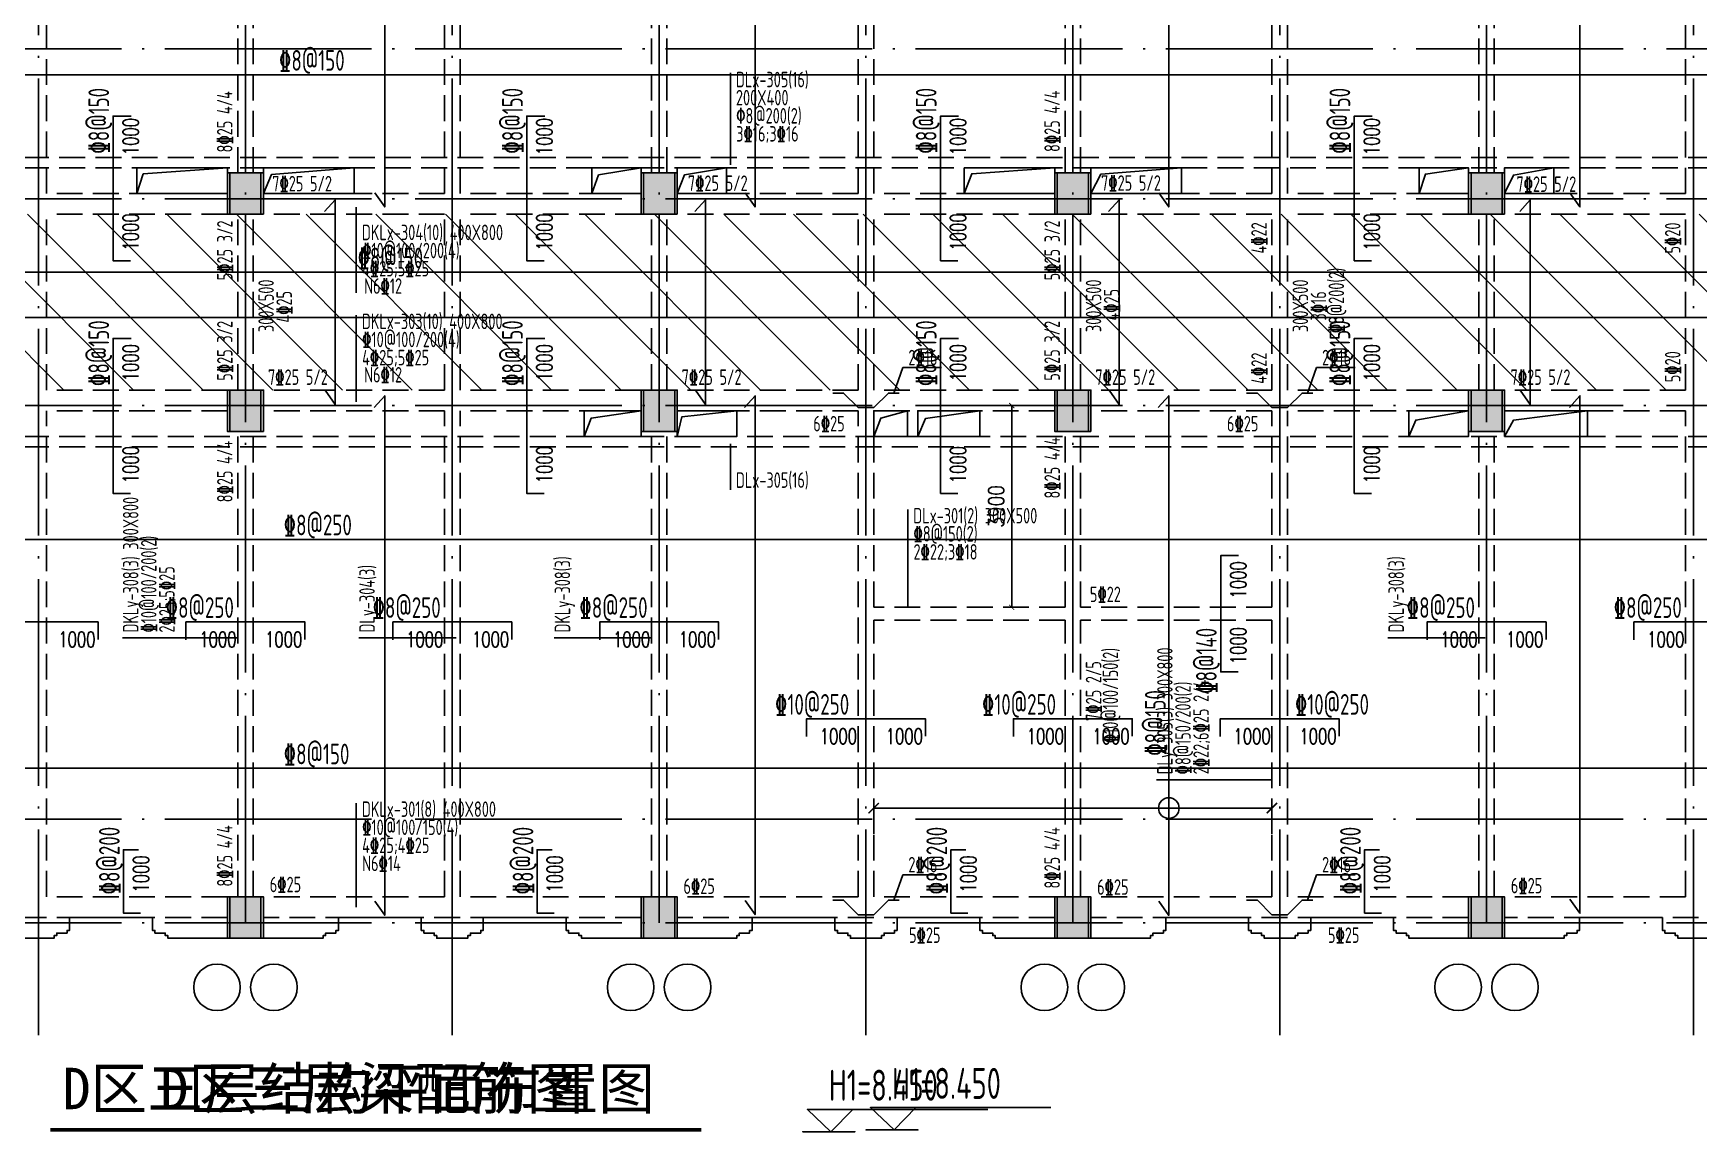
# Model space of a CAD drawing. Header units: millimetres. Extents: x 2998490 to 15040601, y 444546 to 7822218.
# Drawn here: x 14883870 to 14916075, y 7613291 to 7634531 of the extents above; entities that cross this region are included whole.
import ezdxf

# ---------------------------------------------------------------- set-up
doc = ezdxf.new("R2010")
doc.units = ezdxf.units.MM
doc.header["$LTSCALE"] = 2000
doc.linetypes.add('DASH', pattern=[0.35, 0.25, -0.1])
doc.linetypes.add('DOTE', pattern=[2.42, 2, -0.2, 0.02, -0.2])
for name, color, linetype in [('3-AXIS', 3, 'Continuous'), ('3-ban', 84, 'Continuous'), ('3-ban-hatch', 9, 'Continuous'), ('3-ban-rein', 1, 'Continuous'), ('3-ban-TEXT', 7, 'Continuous'), ('3-column-DOWN', 232, 'Continuous'), ('3-COLUMN-UP', 2, 'Continuous'), ('3-dote', 43, 'DOTE'), ('3-HATCH', 8, 'Continuous'), ('3-liang-rein-X', 54, 'Continuous'), ('3-liang-rein-Y', 130, 'Continuous'), ('3-liang-R截面-X', 50, 'Continuous'), ('3-liang-R截面-Y', 70, 'Continuous'), ('3-liang-s-1', 44, 'Continuous'), ('3-liang-xu', 120, 'DASH'), ('3-装饰线脚', 7, 'Continuous')]:
    doc.layers.add(name, color=color, linetype=linetype)
doc.styles.add('DIM_FONT', font='SIMPLEX', dxfattribs={"width": 0.8, "bigfont": 'HZTXT'})
doc.styles.add('TJ1', font='tj-romans1.shx', dxfattribs={"width": 0.8, "bigfont": 'tj-hztxt1.shx'})
doc.styles.add('TSSD_Rein', font='Tssdeng.shx', dxfattribs={"width": 0.7, "bigfont": 'hztxt.shx'})
doc.styles.add('黑体', font='SIMHEI.TTF')
doc.dimstyles.new('DIMN100', dxfattribs={"dimtxt": 300, "dimasz": 100, "dimexe": 250, "dimexo": 300, "dimgap": 150, "dimtad": 1, "dimdec": 0, "dimzin": 0, "dimdsep": 46, "dimtxsty": 'DIM_FONT', "dimblk": 'ARCHTICK', "dimcen": 0.09, "dimclrt": 7, "dimazin": 2, "dimtfac": 1, "dimtdec": 0, "dimtix": 1, "dimtmove": 2, "dimatfit": 3, "dimldrblk": 'ARCHTICK', "dimfxl": 0, "dimtolj": 1, "dimtzin": 0, "dimarcsym": 0})

# ---------------------------------------------------------------- blocks, each defined once
blk = doc.blocks.new('_ArchTick')
at = {"color": 0, "linetype": 'ByBlock', "const_width": 0.15}
blk.add_lwpolyline([(-0.5, -0.5), (0.5, 0.5)], dxfattribs=at)
blk = doc.blocks.new('*D847')
at = {"layer": '3-ban', "color": 0, "lineweight": -2}
for p, q in [((14907822, 7619548), (14900122, 7619548)), ((14900122, 7619315), (14900122, 7619048)), ((14907822, 7619248), (14907822, 7619048))]:
    blk.add_line(p, q, dxfattribs=at)
at = {"layer": 'Defpoints', "color": 0}
for p in [(14900122, 7619915), (14907822, 7619848), (14900122, 7619548)]:
    blk.add_point(p, dxfattribs=at)
at = {"layer": '3-ban', "color": 0, "lineweight": -2, "xscale": 200, "yscale": 200, "zscale": 200, "rotation": 180}
blk.add_blockref('_ArchTick', (14900122, 7619548), dxfattribs=at)
at = {"layer": '3-ban', "color": 0, "lineweight": -2, "xscale": 200, "yscale": 200, "zscale": 200}
blk.add_blockref('_ArchTick', (14907822, 7619548), dxfattribs=at)
blk = doc.blocks.new('*D1873')
at = {"layer": '3-ban', "color": 0, "lineweight": -2}
for p, q in [((14902721, 7627332), (14903040, 7627332)), ((14902790, 7623432), (14902790, 7627332)), ((14902721, 7623432), (14903040, 7623432))]:
    blk.add_line(p, q, dxfattribs=at)
at = {"layer": 'Defpoints', "color": 0}
for p in [(14902421, 7627332), (14902790, 7627332), (14902421, 7623432)]:
    blk.add_point(p, dxfattribs=at)
at = {"layer": '3-ban', "color": 0, "lineweight": -2, "xscale": 100, "yscale": 100, "zscale": 100}
for p, rotation in [((14902790, 7627332), 90), ((14902790, 7623432), 270)]:
    blk.add_blockref('_ArchTick', p, dxfattribs=dict(at, rotation=rotation))
at = {"layer": '3-ban', "color": 7, "insert": (14902490, 7625382), "char_height": 300, "attachment_point": 5, "rotation": 90, "style": 'DIM_FONT'}
blk.add_mtext('\\A1;3900', dxfattribs=at)

msp = doc.modelspace()

# ---------------------------------------------------------------- hatches: boundary and pattern name
at = {"layer": '3-ban-hatch'}
h = msp.add_hatch(dxfattribs=at)
h.set_pattern_fill('ANSI31', color=8, scale=300, style=0)
h.set_pattern_definition([(135, (29313031.1, -44193.7), (673.51921, 673.51921), [])])
h.paths.add_polyline_path([(14930272.2, 7627632.3), (14930272.2, 7634032.3), (14930861.1, 7634032.3), (14931365.9, 7634336.8), (14933969.3, 7636939.6), (14934198.4, 7637493.7), (14934198.4, 7641172.6), (14933968.1, 7641726.2), (14931366.1, 7644328.2), (14930812, 7644557.3), (14927132.6, 7644557.3), (14926578.6, 7644328), (14923976.9, 7641726.4), (14923747.2, 7641172.6), (14923747.2, 7639632.3), (14920272.2, 7639632.3), (14920272.2, 7634032.3), (14920272.2, 7631332.3), (14920272.2, 7631032.3), (14857422.2, 7631032.3), (14857422.2, 7627632.3)])
at = {"layer": '3-HATCH'}
for points in [[(14888272.2, 7631032.3), (14887672.2, 7631032.3), (14887672.2, 7631832.3), (14888272.2, 7631832.3)], [(14896272.2, 7631032.3), (14895672.2, 7631032.3), (14895672.2, 7631832.3), (14896272.2, 7631832.3)], [(14904272.2, 7631032.3), (14903672.2, 7631032.3), (14903672.2, 7631832.3), (14904272.2, 7631832.3)], [(14912272.2, 7631032.3), (14911672.2, 7631032.3), (14911672.2, 7631832.3), (14912272.2, 7631832.3)], [(14888272.2, 7626832.3), (14887672.2, 7626832.3), (14887672.2, 7627632.3), (14888272.2, 7627632.3)], [(14896272.2, 7626832.3), (14895672.2, 7626832.3), (14895672.2, 7627632.3), (14896272.2, 7627632.3)], [(14904272.2, 7626832.3), (14903672.2, 7626832.3), (14903672.2, 7627632.3), (14904272.2, 7627632.3)], [(14912272.2, 7626832.3), (14911672.2, 7626832.3), (14911672.2, 7627632.3), (14912272.2, 7627632.3)], [(14888272.2, 7617032.3), (14887672.2, 7617032.3), (14887672.2, 7617832.3), (14888272.2, 7617832.3)], [(14896272.2, 7617032.3), (14895672.2, 7617032.3), (14895672.2, 7617832.3), (14896272.2, 7617832.3)], [(14904272.2, 7617032.3), (14903672.2, 7617032.3), (14903672.2, 7617832.3), (14904272.2, 7617832.3)], [(14912272.2, 7617032.3), (14911672.2, 7617032.3), (14911672.2, 7617832.3), (14912272.2, 7617832.3)]]:
    msp.add_hatch(color=256, dxfattribs=at).paths.add_polyline_path(points)

# ---------------------------------------------------------------- linework, layer by layer
at = {"layer": '3-AXIS', "color": 15, "linetype": 'DOTE'}
for p, q in [((14887972.2, 7617332.3), (14887972.2, 7645987.2)), ((14895972.2, 7617332.3), (14895972.2, 7645987.2)), ((14903972.2, 7617332.3), (14903972.2, 7645987.2)), ((14911972.2, 7617332.3), (14911972.2, 7645987.2)), ((14933972.2, 7634232.3), (14854749, 7634232.3)), ((14933972.2, 7631332.3), (14854749, 7631332.3)), ((14933972.2, 7627332.3), (14854749, 7627332.3)), ((14933972.2, 7619332.3), (14854749, 7619332.3)), ((14933972.2, 7617332.3), (14854749, 7617332.3))]:
    msp.add_line(p, q, dxfattribs=at)
at = {"layer": '3-ban'}
msp.add_lwpolyline([(14903545.9, 7613757.5), (14900058.9, 7613757.5), (14900514.6, 7613326.2), (14899969.6, 7613326.2), (14900978.4, 7613326.2), (14900514.6, 7613326.2), (14900938.5, 7613757.5)], dxfattribs=at)
at = {"layer": '3-ban', "const_width": 70}
msp.add_lwpolyline([(14884201.2, 7613326.2), (14896787.2, 7613326.2)], dxfattribs=at)
at = {"layer": '3-ban'}
msp.add_circle((14905828, 7619547.9), 200, dxfattribs=at)
at = {"layer": '3-ban-rein'}
for points in [[(14890473.5, 7631448.4), (14890666.9, 7631174.7), (14890666.9, 7641143), (14890463.8, 7640913.6)], [(14897634.5, 7631448.4), (14897828, 7631174.7), (14897828, 7641136), (14897624.9, 7640906.7)], [(14905634.5, 7631448.4), (14905828, 7631174.7), (14905828, 7641199.5), (14905624.9, 7640970.1)], [(14913584.5, 7631448.4), (14913778, 7631174.7), (14913778, 7641153.4), (14913574.9, 7640924.1)], [(14919910.3, 7633924.1), (14920184, 7633730.7), (14857522.9, 7633730.7), (14857752.2, 7633933.8)], [(14885750.8, 7630132.3), (14885412.9, 7630132.3), (14885412.9, 7632929.9), (14885758.9, 7632929.9)], [(14893750.8, 7630132.3), (14893412.9, 7630132.3), (14893412.9, 7632929.9), (14893758.9, 7632929.9)], [(14901750.8, 7630132.3), (14901412.9, 7630132.3), (14901412.9, 7632929.9), (14901758.9, 7632929.9)], [(14909750.8, 7630132.3), (14909412.9, 7630132.3), (14909412.9, 7632929.9), (14909758.9, 7632929.9)], [(14889512.9, 7627628.1), (14889706.4, 7627354.4), (14889706.4, 7631311.7), (14889503.3, 7631082.3)], [(14896674, 7627628.1), (14896867.4, 7627354.4), (14896867.4, 7631311.7), (14896664.3, 7631082.3)], [(14904674, 7627628.1), (14904867.4, 7627354.4), (14904867.4, 7631311.7), (14904664.3, 7631082.3)], [(14912624, 7627628.1), (14912817.4, 7627354.4), (14912817.4, 7631311.7), (14912614.3, 7631082.3)], [(14930116.1, 7629571.6), (14930116.1, 7629909.5), (14857539.1, 7629909.5), (14857539.1, 7629563.5)], [(14929910.3, 7629229.8), (14930184, 7629036.4), (14857522.9, 7629036.4), (14857752.2, 7629239.5)], [(14885750.8, 7625632.3), (14885412.9, 7625632.3), (14885412.9, 7628632.3), (14885758.9, 7628632.3)], [(14893750.8, 7625632.3), (14893412.9, 7625632.3), (14893412.9, 7628632.3), (14893758.9, 7628632.3)], [(14901750.8, 7625632.3), (14901412.9, 7625632.3), (14901412.9, 7628632.3), (14901758.9, 7628632.3)], [(14909750.8, 7625632.3), (14909412.9, 7625632.3), (14909412.9, 7628632.3), (14909758.9, 7628632.3)], [(14890473.5, 7617748.8), (14890666.9, 7617475.1), (14890666.9, 7627522.6), (14890463.8, 7627293.2)], [(14897634.5, 7617762.2), (14897828, 7617488.5), (14897828, 7627522.6), (14897624.9, 7627293.2)], [(14905634.5, 7617745.9), (14905828, 7617472.3), (14905828, 7627522.6), (14905624.9, 7627293.2)], [(14913584.5, 7617788.5), (14913778, 7617514.8), (14913778, 7627522.6), (14913574.9, 7627293.2)], [(14920116.1, 7624407.8), (14920116.1, 7624745.7), (14857525, 7624745.7), (14857525, 7624399.7)], [(14907169.7, 7622182.3), (14906831.7, 7622182.3), (14906831.7, 7624432.3), (14907177.7, 7624432.3)], [(14885122.3, 7622811.6), (14885122.3, 7623149.6), (14882822.3, 7623149.6), (14882822.3, 7622803.6)], [(14889122.3, 7622811.6), (14889122.3, 7623149.6), (14886822.3, 7623149.6), (14886822.3, 7622803.6)], [(14893122.3, 7622811.6), (14893122.3, 7623149.6), (14890822.3, 7623149.6), (14890822.3, 7622803.6)], [(14897122.3, 7622811.6), (14897122.3, 7623149.6), (14894822.3, 7623149.6), (14894822.3, 7622803.6)], [(14913122.3, 7622811.6), (14913122.3, 7623149.6), (14910822.3, 7623149.6), (14910822.3, 7622803.6)], [(14917122.3, 7622811.6), (14917122.3, 7623149.6), (14914822.3, 7623149.6), (14914822.3, 7622803.6)], [(14901122.3, 7620939), (14901122.3, 7621277), (14898822.3, 7621277), (14898822.3, 7620931)], [(14905122.3, 7620939), (14905122.3, 7621277), (14902822.3, 7621277), (14902822.3, 7620931)], [(14909122.3, 7620939), (14909122.3, 7621277), (14906822.3, 7621277), (14906822.3, 7620931)], [(14919910.3, 7620511.1), (14920184, 7620317.7), (14857522.9, 7620317.7), (14857752.2, 7620520.8)], [(14885904.8, 7618743.3), (14885612.8, 7618743.3), (14885612.8, 7617517.3), (14885942.1, 7617517.3)], [(14893904.8, 7618743.3), (14893612.8, 7618743.3), (14893612.8, 7617517.3), (14893942.1, 7617517.3)], [(14901904.8, 7618743.3), (14901612.8, 7618743.3), (14901612.8, 7617517.3), (14901942.1, 7617517.3)], [(14909904.8, 7618743.3), (14909612.8, 7618743.3), (14909612.8, 7617517.3), (14909942.1, 7617517.3)]]:
    msp.add_lwpolyline(points, dxfattribs=at)
at = {"layer": '3-column-DOWN'}
for points in [[(14888322.2, 7631032.3), (14887622.2, 7631032.3), (14887622.2, 7631832.3), (14888322.2, 7631832.3)], [(14896322.2, 7631032.3), (14895622.2, 7631032.3), (14895622.2, 7631832.3), (14896322.2, 7631832.3)], [(14904322.2, 7631032.3), (14903622.2, 7631032.3), (14903622.2, 7631832.3), (14904322.2, 7631832.3)], [(14912322.2, 7631032.3), (14911622.2, 7631032.3), (14911622.2, 7631832.3), (14912322.2, 7631832.3)], [(14888322.2, 7626832.3), (14887622.2, 7626832.3), (14887622.2, 7627632.3), (14888322.2, 7627632.3)], [(14896322.2, 7626832.3), (14895622.2, 7626832.3), (14895622.2, 7627632.3), (14896322.2, 7627632.3)], [(14904322.2, 7626832.3), (14903622.2, 7626832.3), (14903622.2, 7627632.3), (14904322.2, 7627632.3)], [(14912322.2, 7626832.3), (14911622.2, 7626832.3), (14911622.2, 7627632.3), (14912322.2, 7627632.3)], [(14888322.2, 7617032.3), (14887622.2, 7617032.3), (14887622.2, 7617832.3), (14888322.2, 7617832.3)], [(14896322.2, 7617032.3), (14895622.2, 7617032.3), (14895622.2, 7617832.3), (14896322.2, 7617832.3)], [(14904322.2, 7617032.3), (14903622.2, 7617032.3), (14903622.2, 7617832.3), (14904322.2, 7617832.3)], [(14912322.2, 7617032.3), (14911622.2, 7617032.3), (14911622.2, 7617832.3), (14912322.2, 7617832.3)]]:
    msp.add_lwpolyline(points, close=True, dxfattribs=at)
at = {"layer": '3-COLUMN-UP'}
for points in [[(14888272.2, 7631032.3), (14887672.2, 7631032.3), (14887672.2, 7631832.3), (14888272.2, 7631832.3)], [(14896272.2, 7631032.3), (14895672.2, 7631032.3), (14895672.2, 7631832.3), (14896272.2, 7631832.3)], [(14904272.2, 7631032.3), (14903672.2, 7631032.3), (14903672.2, 7631832.3), (14904272.2, 7631832.3)], [(14912272.2, 7631032.3), (14911672.2, 7631032.3), (14911672.2, 7631832.3), (14912272.2, 7631832.3)], [(14888272.2, 7626832.3), (14887672.2, 7626832.3), (14887672.2, 7627632.3), (14888272.2, 7627632.3)], [(14896272.2, 7626832.3), (14895672.2, 7626832.3), (14895672.2, 7627632.3), (14896272.2, 7627632.3)], [(14904272.2, 7626832.3), (14903672.2, 7626832.3), (14903672.2, 7627632.3), (14904272.2, 7627632.3)], [(14912272.2, 7626832.3), (14911672.2, 7626832.3), (14911672.2, 7627632.3), (14912272.2, 7627632.3)], [(14888272.2, 7617032.3), (14887672.2, 7617032.3), (14887672.2, 7617832.3), (14888272.2, 7617832.3)], [(14896272.2, 7617032.3), (14895672.2, 7617032.3), (14895672.2, 7617832.3), (14896272.2, 7617832.3)], [(14904272.2, 7617032.3), (14903672.2, 7617032.3), (14903672.2, 7617832.3), (14904272.2, 7617832.3)], [(14912272.2, 7617032.3), (14911672.2, 7617032.3), (14911672.2, 7617832.3), (14912272.2, 7617832.3)]]:
    msp.add_lwpolyline(points, close=True, dxfattribs=at)
at = {"layer": '3-dote'}
for p, q in [((14883972.1, 7643337.5), (14883972.1, 7615155.9)), ((14891972.1, 7643337.5), (14891972.1, 7615155.9)), ((14899972.1, 7643337.5), (14899972.1, 7615155.9)), ((14907972.1, 7643337.5), (14907972.1, 7615155.9)), ((14915972.1, 7643337.5), (14915972.1, 7615155.9))]:
    msp.add_line(p, q, dxfattribs=at)
at = {"layer": '3-liang-rein-X'}
for p, q in [((14900509.9, 7627573.9), (14900687.2, 7628065.7)), ((14900687.2, 7628065.7), (14901432.4, 7628065.7)), ((14908509.9, 7627573.9), (14908687.2, 7628065.7)), ((14908687.2, 7628065.7), (14909432.4, 7628065.7)), ((14900509.9, 7617768.2), (14900687.2, 7618260)), ((14900687.2, 7618260), (14901432.4, 7618260)), ((14908509.9, 7617768.2), (14908687.2, 7618260)), ((14908687.2, 7618260), (14909432.4, 7618260))]:
    msp.add_line(p, q, dxfattribs=at)
at = {"layer": '3-liang-rein-X', "color": 1}
for points in [[(14899330.2, 7627574.7), (14899540.1, 7627574.7), (14899822.9, 7627291.9), (14900122.9, 7627291.9), (14900405, 7627573.9), (14900614.9, 7627573.9)], [(14907330.2, 7627574.7), (14907540.1, 7627574.7), (14907822.9, 7627291.9), (14908122.9, 7627291.9), (14908405, 7627573.9), (14908614.9, 7627573.9)], [(14899330.2, 7617769), (14899540.1, 7617769), (14899822.9, 7617486.2), (14900122.9, 7617486.2), (14900405, 7617768.2), (14900614.9, 7617768.2)], [(14907330.2, 7617769), (14907540.1, 7617769), (14907822.9, 7617486.2), (14908122.9, 7617486.2), (14908405, 7617768.2), (14908614.9, 7617768.2)]]:
    msp.add_lwpolyline(points, dxfattribs=at)
at = {"layer": '3-liang-R截面-X'}
for p, q in [((14897348.9, 7633767), (14897348.9, 7631989.9)), ((14890115.6, 7631171.7), (14890115.6, 7629510.5)), ((14890115.6, 7629077.9), (14890115.6, 7627406)), ((14897348.9, 7626589.4), (14897348.9, 7625700.8)), ((14900778.4, 7625320.7), (14900778.4, 7623432.3)), ((14890115.6, 7619645.7), (14890115.6, 7617632.3))]:
    msp.add_line(p, q, dxfattribs=at)
msp.add_lwpolyline([(14902325.6, 7613722), (14898838.6, 7613722), (14899294.3, 7613290.7), (14898749.3, 7613290.7), (14899758.1, 7613290.7), (14899294.3, 7613290.7), (14899718.3, 7613722)], dxfattribs=at)
at = {"layer": '3-liang-R截面-X', "const_width": 70}
msp.add_lwpolyline([(14886093.8, 7613326.2), (14895320.2, 7613326.2)], dxfattribs=at)
at = {"layer": '3-liang-R截面-Y'}
for p, q in [((14885592.3, 7622838.4), (14887822.3, 7622838.4)), ((14890163.8, 7622838.4), (14892043.8, 7622838.4)), ((14893942.3, 7622838.4), (14895822.3, 7622838.4)), ((14910064.3, 7622838.4), (14911944.2, 7622838.4)), ((14905592.2, 7620096.7), (14907822.1, 7620096.7))]:
    msp.add_line(p, q, dxfattribs=at)
at = {"layer": '3-liang-s-1'}
for points in [[(14885872.2, 7631932.3), (14887622.2, 7631932.3), (14887622.2, 7631432.3), (14885872.2, 7631432.3)], [(14888322.2, 7631432.3), (14890072.2, 7631432.3), (14890072.2, 7631932.3), (14888322.2, 7631932.3)], [(14895622.2, 7631432.3), (14894672.2, 7631432.3), (14894672.2, 7631932.3), (14895622.2, 7631932.3)], [(14896322.2, 7631432.3), (14897272.2, 7631432.3), (14897272.2, 7631932.3), (14896322.2, 7631932.3)], [(14901872.2, 7631932.3), (14903622.2, 7631932.3), (14903622.2, 7631432.3), (14901872.2, 7631432.3)], [(14904322.2, 7631432.3), (14906072.2, 7631432.3), (14906072.2, 7631932.3), (14904322.2, 7631932.3)], [(14910672.2, 7631932.3), (14911622.2, 7631932.3), (14911622.2, 7631432.3), (14910672.2, 7631432.3)], [(14912322.2, 7631432.3), (14913272.2, 7631432.3), (14913272.2, 7631932.3), (14912322.2, 7631932.3)], [(14894522.2, 7626732.3), (14895622.2, 7626732.3), (14895622.2, 7627232.3), (14894522.2, 7627232.3)], [(14896322.2, 7627232.3), (14897472.2, 7627232.3), (14897472.2, 7626732.3), (14896322.2, 7626732.3)], [(14900772.2, 7626732.3), (14900122.2, 7626732.3), (14900122.2, 7627232.3), (14900772.2, 7627232.3)], [(14900972.2, 7626732.3), (14902172.2, 7626732.3), (14902172.2, 7627232.3), (14900972.2, 7627232.3)], [(14910472.2, 7626732.3), (14911622.2, 7626732.3), (14911622.2, 7627232.3), (14910472.2, 7627232.3)], [(14912322.2, 7626732.3), (14913922.2, 7626732.3), (14913922.2, 7627232.3), (14912322.2, 7627232.3)]]:
    msp.add_lwpolyline(points, close=True, dxfattribs=at)
for points in [[(14885872.2, 7631432.3), (14885996.6, 7631811.9), (14887622.2, 7631932.3)], [(14888322.2, 7631432.3), (14888475.9, 7631801), (14890072.2, 7631932.3)], [(14894672.2, 7631432.3), (14894802.4, 7631792), (14895622.2, 7631932.3)], [(14896322.2, 7631432.3), (14896464, 7631794.9), (14897272.2, 7631932.3)], [(14901872.2, 7631432.3), (14902016.6, 7631815.5), (14903622.2, 7631932.3)], [(14904322.2, 7631432.3), (14904510.9, 7631806.6), (14906072.2, 7631932.3)], [(14910672.2, 7631432.3), (14910791.6, 7631808), (14911622.2, 7631932.3)], [(14912322.2, 7631432.3), (14912490.5, 7631788.7), (14913272.2, 7631932.3)], [(14894522.2, 7626732.3), (14894659.5, 7627091.2), (14895622.2, 7627232.3)], [(14896322.2, 7626732.3), (14896413.9, 7627114.7), (14897472.2, 7627232.3)], [(14900122.2, 7626732.3), (14900260.1, 7627091.1), (14900772.2, 7627232.3)], [(14900972.2, 7626732.3), (14901124.2, 7627084.8), (14902172.2, 7627232.3)], [(14910472.2, 7626732.3), (14910604.4, 7627052.8), (14911622.2, 7627232.3)], [(14912322.2, 7626732.3), (14912492, 7627050.1), (14913922.2, 7627232.3)], [(14887972.1, 7617032.3), (14886472.1, 7617032.3), (14886472.1, 7617082.3), (14886422.1, 7617082.3), (14886422.1, 7617132.3), (14886222.1, 7617132.3), (14886222.1, 7617182.3), (14886172.1, 7617182.3), (14886172.1, 7617432.3), (14884572.1, 7617432.3), (14884572.1, 7617182.3), (14884522.1, 7617182.3), (14884522.1, 7617132.3), (14884322.1, 7617132.3), (14884322.1, 7617082.3), (14884272.1, 7617082.3), (14884272.1, 7617032.3), (14883672.1, 7617032.3)], [(14895972.1, 7617032.3), (14894472.1, 7617032.3), (14894472.1, 7617082.3), (14894422.1, 7617082.3), (14894422.1, 7617132.3), (14894222.1, 7617132.3), (14894222.1, 7617182.3), (14894172.1, 7617182.3), (14894172.1, 7617432.3), (14892572.1, 7617432.3), (14892572.1, 7617182.3), (14892522.1, 7617182.3), (14892522.1, 7617132.3), (14892322.1, 7617132.3), (14892322.1, 7617082.3), (14892272.1, 7617082.3), (14892272.1, 7617032.3), (14891672.1, 7617032.3), (14891672.1, 7617082.3), (14891622.1, 7617082.3), (14891622.1, 7617132.3), (14891422.1, 7617132.3), (14891422.1, 7617182.3), (14891372.1, 7617182.3), (14891372.1, 7617432.3), (14889772.1, 7617432.3), (14889772.1, 7617182.3), (14889722.1, 7617182.3), (14889722.1, 7617132.3), (14889522.1, 7617132), (14889522.1, 7617082.3), (14889472.1, 7617082.3), (14889472.1, 7617032.3), (14887972.1, 7617032.3)], [(14903972.1, 7617032.3), (14902472.1, 7617032.3), (14902472.1, 7617082.3), (14902422.1, 7617082.3), (14902422.1, 7617132.3), (14902222.1, 7617132.3), (14902222.1, 7617182.3), (14902172.1, 7617182.3), (14902172.1, 7617432.3), (14900572.1, 7617432.3), (14900572.1, 7617182.3), (14900522.1, 7617182.3), (14900522.1, 7617132.3), (14900322.1, 7617132.3), (14900322.1, 7617082.3), (14900272.1, 7617082.3), (14900272.1, 7617032.3), (14899672.1, 7617032.3), (14899672.1, 7617082.3), (14899622.1, 7617082.3), (14899622.1, 7617132.3), (14899422.1, 7617132.3), (14899422.1, 7617182.3), (14899372.1, 7617182.3), (14899372.1, 7617432.3), (14897772.1, 7617432.3), (14897772.1, 7617182.3), (14897722.1, 7617182.3), (14897722.1, 7617132.3), (14897522.1, 7617132), (14897522.1, 7617082.3), (14897472.1, 7617082.3), (14897472.1, 7617032.3), (14895972.1, 7617032.3)], [(14911972.1, 7617032.3), (14910472.1, 7617032.3), (14910472.1, 7617082.3), (14910422.1, 7617082.3), (14910422.1, 7617132.3), (14910222.1, 7617132.3), (14910222.1, 7617182.3), (14910172.1, 7617182.3), (14910172.1, 7617432.3), (14908572.1, 7617432.3), (14908572.1, 7617182.3), (14908522.1, 7617182.3), (14908522.1, 7617132.3), (14908322.1, 7617132.3), (14908322.1, 7617082.3), (14908272.1, 7617082.3), (14908272.1, 7617032.3), (14907672.1, 7617032.3), (14907672.1, 7617082.3), (14907622.1, 7617082.3), (14907622.1, 7617132.3), (14907422.1, 7617132.3), (14907422.1, 7617182.3), (14907372.1, 7617182.3), (14907372.1, 7617432.3), (14905772.1, 7617432.3), (14905772.1, 7617182.3), (14905722.1, 7617182.3), (14905722.1, 7617132.3), (14905522.1, 7617132), (14905522.1, 7617082.3), (14905472.1, 7617082.3), (14905472.1, 7617032.3), (14903972.1, 7617032.3)], [(14916272.1, 7617032.3), (14915672.1, 7617032.3), (14915672.1, 7617082.3), (14915622.1, 7617082.3), (14915622.1, 7617132.3), (14915422.1, 7617132.3), (14915422.1, 7617182.3), (14915372.1, 7617182.3), (14915372.1, 7617432.3), (14913772.1, 7617432.3), (14913772.1, 7617182.3), (14913722.1, 7617182.3), (14913722.1, 7617132.3), (14913522.1, 7617132), (14913522.1, 7617082.3), (14913472.1, 7617082.3), (14913472.1, 7617032.3), (14911972.1, 7617032.3)]]:
    msp.add_lwpolyline(points, dxfattribs=at)
at = {"layer": '3-liang-xu'}
for p, q in [((14884122.2, 7631432.3), (14884122.2, 7640832.3)), ((14887822.2, 7631832.3), (14887822.2, 7640832.3)), ((14888122.2, 7631832.3), (14888122.2, 7640832.3)), ((14891822.2, 7631432.3), (14891822.2, 7640832.3)), ((14892122.2, 7631432.3), (14892122.2, 7640832.3)), ((14895822.2, 7631832.3), (14895822.2, 7640832.3)), ((14896122.2, 7631832.3), (14896122.2, 7640832.3)), ((14899822.2, 7631432.3), (14899822.2, 7640832.3)), ((14900122.2, 7631432.3), (14900122.2, 7640832.3)), ((14903822.2, 7631832.3), (14903822.2, 7640832.3)), ((14904122.2, 7631832.3), (14904122.2, 7640832.3)), ((14907822.2, 7631432.3), (14907822.2, 7640832.3)), ((14908122.2, 7631432.3), (14908122.2, 7640832.3)), ((14911822.2, 7631832.3), (14911822.2, 7640832.3)), ((14912122.2, 7631832.3), (14912122.2, 7640832.3)), ((14915822.2, 7631432.3), (14915822.2, 7640832.3)), ((14919872.1, 7632132.3), (14857722.1, 7632132.3)), ((14919872.1, 7631932.3), (14857722.1, 7631932.3)), ((14887622.2, 7631432.3), (14884122.2, 7631432.3)), ((14891822.2, 7631432.3), (14888322.2, 7631432.3)), ((14895622.2, 7631432.3), (14892122.2, 7631432.3)), ((14899822.2, 7631432.3), (14896322.2, 7631432.3)), ((14903622.2, 7631432.3), (14900122.2, 7631432.3)), ((14907822.2, 7631432.3), (14904322.2, 7631432.3)), ((14911622.2, 7631432.3), (14908122.2, 7631432.3)), ((14915822.2, 7631432.3), (14912322.2, 7631432.3)), ((14884122.2, 7627632.3), (14884122.2, 7631032.3)), ((14887622.2, 7631032.3), (14884122.2, 7631032.3)), ((14887822.2, 7627632.3), (14887822.2, 7631032.3)), ((14888122.2, 7627632.3), (14888122.2, 7631032.3)), ((14891822.2, 7631032.3), (14888322.2, 7631032.3)), ((14891822.2, 7627632.3), (14891822.2, 7631032.3)), ((14892122.2, 7627632.3), (14892122.2, 7631032.3)), ((14895622.2, 7631032.3), (14892122.2, 7631032.3)), ((14895822.2, 7627632.3), (14895822.2, 7631032.3)), ((14896122.2, 7627632.3), (14896122.2, 7631032.3)), ((14899822.2, 7631032.3), (14896322.2, 7631032.3)), ((14899822.2, 7627632.3), (14899822.2, 7631032.3)), ((14900122.2, 7627632.3), (14900122.2, 7631032.3)), ((14903622.2, 7631032.3), (14900122.2, 7631032.3)), ((14903822.2, 7627632.3), (14903822.2, 7631032.3)), ((14904122.2, 7627632.3), (14904122.2, 7631032.3)), ((14907822.2, 7631032.3), (14904322.2, 7631032.3)), ((14907822.2, 7627632.3), (14907822.2, 7631032.3)), ((14908122.2, 7627632.3), (14908122.2, 7631032.3)), ((14911622.2, 7631032.3), (14908122.2, 7631032.3)), ((14911822.2, 7627632.3), (14911822.2, 7631032.3)), ((14912122.2, 7627632.3), (14912122.2, 7631032.3)), ((14915822.2, 7631032.3), (14912322.2, 7631032.3)), ((14915822.2, 7627632.3), (14915822.2, 7631032.3)), ((14887622.2, 7627632.3), (14884122.2, 7627632.3)), ((14891822.2, 7627632.3), (14888322.2, 7627632.3)), ((14895622.2, 7627632.3), (14892122.2, 7627632.3)), ((14899822.2, 7627632.3), (14896322.2, 7627632.3)), ((14903622.2, 7627632.3), (14900122.2, 7627632.3)), ((14907822.2, 7627632.3), (14904322.2, 7627632.3)), ((14911622.2, 7627632.3), (14908122.2, 7627632.3)), ((14915822.2, 7627632.3), (14912322.2, 7627632.3)), ((14884122.2, 7617832.3), (14884122.2, 7627232.3)), ((14887622.2, 7627232.3), (14884122.2, 7627232.3)), ((14891822.2, 7627232.3), (14888322.2, 7627232.3)), ((14891822.2, 7617832.3), (14891822.2, 7627232.3)), ((14892122.2, 7617832.3), (14892122.2, 7627232.3)), ((14895622.2, 7627232.3), (14892122.2, 7627232.3)), ((14899822.2, 7627232.3), (14896322.2, 7627232.3)), ((14899822.2, 7617832.3), (14899822.2, 7627232.3)), ((14900122.2, 7623432.3), (14900122.2, 7627232.3)), ((14903622.2, 7627232.3), (14900122.2, 7627232.3)), ((14907822.2, 7627232.3), (14904322.2, 7627232.3)), ((14907822.2, 7623432.3), (14907822.2, 7627232.3)), ((14908122.2, 7617832.3), (14908122.2, 7627232.3)), ((14911622.2, 7627232.3), (14908122.2, 7627232.3)), ((14915822.2, 7627232.3), (14912322.2, 7627232.3)), ((14915822.2, 7617832.3), (14915822.2, 7627232.3)), ((14919872.1, 7626732.3), (14857722.1, 7626732.3)), ((14887822.2, 7617832.3), (14887822.2, 7626832.3)), ((14888122.2, 7617832.3), (14888122.2, 7626832.3)), ((14895822.2, 7617832.3), (14895822.2, 7626832.3)), ((14896122.2, 7617832.3), (14896122.2, 7626832.3)), ((14903822.2, 7623432.3), (14903822.2, 7626832.3)), ((14904122.2, 7623432.3), (14904122.2, 7626832.3)), ((14911822.2, 7617832.3), (14911822.2, 7626832.3)), ((14912122.2, 7617832.3), (14912122.2, 7626832.3)), ((14919872.1, 7626532.3), (14857722.1, 7626532.3)), ((14903822.2, 7623432.3), (14900122.2, 7623432.3)), ((14907822.2, 7623432.3), (14904122.2, 7623432.3)), ((14900122.2, 7617832.3), (14900122.2, 7623182.3)), ((14903822.2, 7623182.3), (14900122.2, 7623182.3)), ((14903822.2, 7617832.3), (14903822.2, 7623182.3)), ((14904122.2, 7617832.3), (14904122.2, 7623182.3)), ((14907822.2, 7623182.3), (14904122.2, 7623182.3)), ((14907822.2, 7617832.3), (14907822.2, 7623182.3)), ((14887622.2, 7617832.3), (14884122.2, 7617832.3)), ((14891822.2, 7617832.3), (14888322.2, 7617832.3)), ((14895622.2, 7617832.3), (14892122.2, 7617832.3)), ((14899822.2, 7617832.3), (14896322.2, 7617832.3)), ((14903622.2, 7617832.3), (14900122.2, 7617832.3)), ((14907822.2, 7617832.3), (14904322.2, 7617832.3)), ((14911622.2, 7617832.3), (14908122.2, 7617832.3)), ((14915822.2, 7617832.3), (14912322.2, 7617832.3)), ((14887622.2, 7617432.3), (14880322.2, 7617432.3)), ((14895622.2, 7617432.3), (14888322.2, 7617432.3)), ((14903622.2, 7617432.3), (14896322.2, 7617432.3)), ((14911622.2, 7617432.3), (14904322.2, 7617432.3)), ((14919572.2, 7617432.3), (14912322.2, 7617432.3))]:
    msp.add_line(p, q, dxfattribs=at)
at = {"layer": '3-装饰线脚'}
for centre in [(14887422.2, 7616082.3), (14888522.2, 7616082.3), (14895422.2, 7616082.3), (14896522.2, 7616082.3), (14903422.2, 7616082.3), (14904522.2, 7616082.3), (14911422.2, 7616082.3), (14912522.2, 7616082.3)]:
    msp.add_circle(centre, 450, dxfattribs=at)

# ---------------------------------------------------------------- texts
at = {"layer": '3-ban', "style": 'TSSD_Rein', "width": 0.7}
for s, rotation, p in [('%%1328@150', 0.00581, (14888620.7, 7633807.6, -5065)), ('%%1328@150', 89.99419, (14885335.8, 7632205.9, -5065)), ('%%1328@150', 89.99419, (14893335.8, 7632205.9, -5065)), ('%%1328@150', 89.99419, (14901335.8, 7632205.9, -5065)), ('%%1328@150', 89.99419, (14909335.8, 7632205.9, -5065)), ('%%1328@150', 0.00581, (14890138.6, 7629986.4, -5065)), ('%%1328@150', 89.99419, (14885335.8, 7627711, -5065)), ('%%1328@150', 89.99419, (14893335.8, 7627711, -5065)), ('%%1328@150', 89.99419, (14901335.8, 7627711, -5065)), ('%%1328@150', 89.99419, (14909335.8, 7627711, -5065)), ('%%1328@250', 0.00581, (14888711.9, 7624822.6, -5065)), ('%%1328@250', 0.00581, (14886429.8, 7623226.5, -5065)), ('%%1328@250', 0.00581, (14890429.8, 7623226.5, -5065)), ('%%1328@250', 0.00581, (14894429.8, 7623226.5, -5065)), ('%%1328@250', 0.00581, (14910429.8, 7623226.5, -5065)), ('%%1328@250', 0.00581, (14914429.8, 7623226.5, -5065)), ('%%1328@140', 89.99419, (14906754.7, 7621758.1, -5065)), ('%%13210@250', 0.00581, (14898214.4, 7621353.9, -5065)), ('%%13210@250', 0.00581, (14902214.4, 7621353.9, -5065)), ('%%1328@150', 89.99419, (14905766.1, 7620559.7, -5065)), ('%%13210@250', 0.00581, (14908265.8, 7621353.9, -5065)), ('%%1328@150', 0.00581, (14888712.5, 7620394.6, -5065)), ('%%1328@200', 90.00581, (14885540.6, 7617879.3, -5065)), ('%%1328@200', 90.00581, (14893540.6, 7617879.3, -5065)), ('%%1328@200', 90.00581, (14901540.6, 7617879.3, -5065)), ('%%1328@200', 90.00581, (14909540.6, 7617879.3, -5065))]:
    msp.add_text(s, height=400, rotation=rotation, dxfattribs=at).set_placement(p)
at = {"layer": '3-ban', "style": '黑体'}
msp.add_text('D区三层结构平面布置图', height=800, dxfattribs=at).set_placement((14884432.5, 7613726.2))
at = {"layer": '3-ban', "style": 'TSSD_Rein', "width": 0.7}
msp.add_text('H1=8.450', height=600, dxfattribs=at).set_placement((14900474.1, 7613924.7))
at = {"layer": '3-ban-TEXT', "style": 'TJ1', "width": 0.7}
for p in [(14885902.7, 7632174.9), (14893902.7, 7632174.9), (14901902.7, 7632174.9), (14909902.7, 7632174.9), (14885902.7, 7630329.2), (14893902.7, 7630329.2), (14901902.7, 7630329.2), (14909902.7, 7630329.2), (14885902.7, 7627802.2), (14893902.7, 7627802.2), (14901902.7, 7627802.2), (14909902.7, 7627802.2), (14885902.7, 7625829.2), (14893902.7, 7625829.2), (14901902.7, 7625829.2), (14909902.7, 7625829.2), (14907321.6, 7623602.2), (14907321.6, 7622329.2), (14886102.7, 7617913.2), (14894102.7, 7617913.2), (14902102.7, 7617913.2), (14910102.7, 7617913.2)]:
    msp.add_text('1000', height=300, rotation=90, dxfattribs=at).set_placement(p)
for p in [(14884351.9, 7622659.7), (14887078.9, 7622659.7), (14888351.9, 7622659.7), (14891078.9, 7622659.7), (14892351.9, 7622659.7), (14895078.9, 7622659.7), (14896351.9, 7622659.7), (14911078.9, 7622659.7), (14912351.9, 7622659.7), (14915078.9, 7622659.7), (14899078.9, 7620787.1), (14900351.9, 7620787.1), (14903078.9, 7620787.1), (14904351.9, 7620787.1), (14907078.9, 7620787.1), (14908351.9, 7620787.1)]:
    msp.add_text('1000', height=300, dxfattribs=at).set_placement(p)
at = {"layer": '3-liang-rein-X', "style": 'TSSD_Rein', "width": 0.7}
for s, p in [('%%1308@200(2)', (14897461.7, 7632786.9)), ('3%%13216;3%%13216', (14897461.7, 7632436.9)), ('7%%13225 5/2', (14888488.7, 7631474.2)), ('7%%13225 5/2', (14896526.8, 7631482.9)), ('7%%13225 5/2', (14904517.6, 7631486.7)), ('7%%13225 5/2', (14912550.3, 7631464.2)), ('%%13210@100/200(4)', (14890228.4, 7630180.7)), ('4%%13225;5%%13225', (14890228.4, 7629830.7)), ('N6%%13212', (14890266.8, 7629494.5)), ('%%13210@100/200(4)', (14890228.4, 7628460.3)), ('4%%13225;5%%13225', (14890228.4, 7628110.3)), ('2%%13216', (14900791.4, 7628111.4)), ('2%%13216', (14908791.4, 7628111.4)), ('7%%13225 5/2', (14888408.2, 7627732.3)), ('N6%%13212', (14890266.8, 7627778.3)), ('7%%13225 5/2', (14896408.2, 7627732.3)), ('7%%13225 5/2', (14904408.2, 7627732.3)), ('7%%13225 5/2', (14912437.2, 7627732.3)), ('6%%13225', (14898952.2, 7626832.3)), ('6%%13225', (14906952.2, 7626832.3)), ('%%1328@150(2)', (14900891.2, 7624703.1)), ('2%%13222;3%%13218', (14900891.2, 7624353.1)), ('5%%13222', (14904301.4, 7623532.3)), ('%%13210@100/150(4)', (14890228.4, 7619028.1)), ('4%%13225;4%%13225', (14890228.4, 7618678.1)), ('N6%%13214', (14890228.4, 7618328.1)), ('2%%13216', (14900791.4, 7618305.7)), ('2%%13216', (14908791.4, 7618305.7)), ('6%%13225', (14888442.1, 7617920.9)), ('6%%13225', (14896442.1, 7617887.9)), ('6%%13225', (14912442.1, 7617899.6)), ('6%%13225', (14904442.1, 7617872.4)), ('5%%13225', (14900804.8, 7616941.1)), ('5%%13225', (14908905.9, 7616941.1))]:
    msp.add_text(s, height=300, dxfattribs=at).set_placement(p)
at = {"layer": '3-liang-rein-Y', "style": 'TSSD_Rein', "width": 0.7}
for s, p in [('8%%13225 4/4', (14887721.1, 7632226.9)), ('8%%13225 4/4', (14903721.1, 7632236)), ('5%%13225 3/2', (14887722.2, 7629753.5)), ('5%%13225 3/2', (14903722.2, 7629753.5)), ('4%%13222', (14907722.1, 7630272.4)), ('5%%13220', (14915722.1, 7630272.4)), ('%%1328@200(2)', (14909217.6, 7628730.4)), ('4%%13225', (14888871.1, 7628936.1)), ('4%%13225', (14904872.3, 7628976.1)), ('3%%13216', (14908872.1, 7628976.1)), ('5%%13225 3/2', (14887722.2, 7627812.5)), ('5%%13225 3/2', (14903721.1, 7627813.5)), ('4%%13222', (14907722.1, 7627753)), ('5%%13220', (14915722.1, 7627783.7)), ('8%%13225 4/4', (14887722.3, 7625461.3)), ('8%%13225 4/4', (14903722.3, 7625534.7)), ('%%13210@100/200(2)', (14886252, 7622942.6)), ('2%%13225;5%%13225', (14886602, 7622942.6)), ('7%%13225 2/5', (14904522.3, 7621233.7)), ('%%13210@100/150(2)', (14904848.6, 7620802.8)), ('%%1328@150/200(2)', (14906251.8, 7620200.9)), ('2%%13222;6%%13225 2/4', (14906601.8, 7620200.9)), ('8%%13225 4/4', (14887721.1, 7618029.5)), ('8%%13225 4/4', (14903721.1, 7617992.1))]:
    msp.add_text(s, height=300, rotation=90, dxfattribs=at).set_placement(p)
at = {"layer": '3-liang-R截面-X', "style": 'TSSD_Rein', "width": 0.7}
for s, height, p in [('DLx-305(16)', 300, (14897456.9, 7633486.9)), ('200X400', 300, (14897456.9, 7633136.9)), ('DKLx-304(10) 400X800', 300, (14890223.6, 7630530.7)), ('DKLx-303(10) 400X800', 300, (14890223.6, 7628810.3)), ('DLx-305(16)', 300, (14897456.9, 7625741.4)), ('DLx-301(2) 300X500', 300, (14900886.4, 7625053)), ('DKLx-301(8) 400X800', 300, (14890223.6, 7619378)), ('H1=8.450', 600, (14899253.8, 7613889.1))]:
    msp.add_text(s, height=height, dxfattribs=at).set_placement(p)
at = {"layer": '3-liang-R截面-X', "style": '黑体'}
msp.add_text('D区三层梁配筋图', height=800, dxfattribs=at).set_placement((14886325.1, 7613726.2))
at = {"layer": '3-liang-R截面-Y', "style": 'TSSD_Rein', "width": 0.7}
for s, p in [('300X500', (14888521.1, 7628753.4)), ('300X500', (14904522.3, 7628753.4)), ('300X500', (14908522.1, 7628753.4)), ('DKLy-308(3) 300X800', (14885902, 7622942.6)), ('DKLy-308(3)', (14894252, 7622942.6)), ('DKLy-308(3)', (14910373.9, 7622942.6)), ('DLy-304(3)', (14890473.5, 7622942.6)), ('DLy-305(3) 300X800', (14905901.8, 7620200.9))]:
    msp.add_text(s, height=300, rotation=90, dxfattribs=at).set_placement(p)

# ---------------------------------------------------------------- dimensions: what is measured, and where the dimension line sits
at = {"layer": '3-ban'}
dim = msp.add_linear_dim(base=(14902790.5, 7627332.3), p1=(14902420.8, 7623432.3), p2=(14902420.8, 7627332.3), angle=90, dimstyle='DIMN100', dxfattribs=at)
dim.commit()
dim.dimension.update_dxf_attribs({"geometry": '*D1873', "text_midpoint": (14902490.5, 7625382.3)})
dim = msp.add_linear_dim(base=(14900122.3, 7619547.9), p1=(14907822.3, 7619848.1), p2=(14900122.3, 7619914.7), angle=180, text=' ', dimstyle='DIMN100', override={"dimscale": 2}, dxfattribs=at)
dim.commit()
dim.dimension.update_dxf_attribs({"geometry": '*D847', "text_midpoint": (14903972.3, 7619547.9)})

doc.saveas('drawing.dxf')
